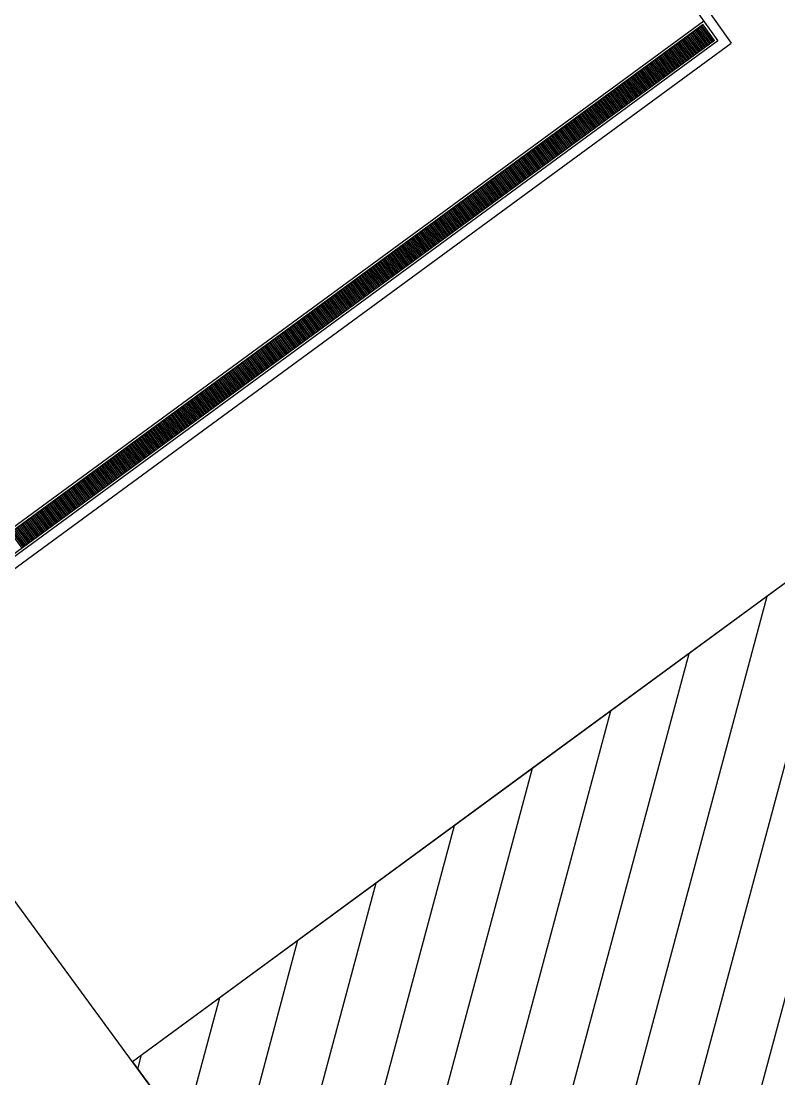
# Model space of a CAD drawing. Header units: metres. Extents: x 1796 to 2240, y -1398 to -687.
# Drawn here: x 2174.87 to 2180.33, y -1043.82 to -1036.2 of the extents above; entities that cross this region are included whole.
import ezdxf

# ---------------------------------------------------------------- set-up
doc = ezdxf.new("R2010")
doc.units = ezdxf.units.M
doc.header["$MEASUREMENT"] = 0
doc.linetypes.add('HIDDEN', pattern=[0.375, 0.25, -0.125])
doc.layers.add('ARQUITETURA', color=253, linetype='CONTINUOUS')
doc.layers.add('IMPLANTAÇÃO 1', color=2, linetype='HIDDEN')

msp = doc.modelspace()

# ---------------------------------------------------------------- hatches: boundary and pattern name
at = {"layer": 'IMPLANTAÇÃO 1', "linetype": 'ByBlock'}
h = msp.add_hatch(dxfattribs=at)
h.set_pattern_fill('ANSI31', color=1, scale=3.5, angle=30)
h.set_pattern_definition([(75, (-94.6319, -7e-12), (-0.42259255, 0.11323333), [])])
h.paths.add_polyline_path([(2187.1489, -1043.1611), (2189.4179, -1041.8742), (2192.2269, -1040.6724), (2194.4272, -1039.995), (2195.2768, -1039.7906), (2193.9091, -1033.6409), (2191.527, -1034.2688), (2189.0915, -1035.1232), (2186.6216, -1036.2288), (2184.979, -1037.1113), (2183.0027, -1038.3484), (2180.4149, -1040.2203), (2178.5195, -1041.6108), (2176.8364, -1042.8456), (2175.6714, -1043.7003), (2177.162, -1045.7322), (2178.1286, -1047.0497), (2179.398, -1048.7799), (2180.7966, -1047.7538), (2183.0356, -1046.1112), (2184.5334, -1045.0123)])

# ---------------------------------------------------------------- linework, layer by layer
at = {"layer": 'ARQUITETURA'}
for p, q in [((2176.0708, -1030.8434, 0), (2179.9876, -1036.3553, 0)), ((2176.1526, -1031.0793, 0), (2179.8906, -1036.3396, 0)), ((2179.7892, -1036.1969, 0), (2172.8499, -1041.288, 0)), ((2179.7852, -1036.2216, 0), (2172.8746, -1041.2916, 0)), ((2179.7655, -1036.2361, 0), (2179.8477, -1036.3493, 0)), ((2179.7744, -1036.2295, 0), (2179.8567, -1036.3427, 0)), ((2179.7834, -1036.2229, 0), (2179.8657, -1036.3362, 0)), ((2179.6669, -1036.3084, 0), (2179.7492, -1036.4216, 0)), ((2179.6759, -1036.3018, 0), (2179.7581, -1036.4151, 0)), ((2179.6848, -1036.2952, 0), (2179.7671, -1036.4085, 0)), ((2179.6938, -1036.2886, 0), (2179.7761, -1036.4019, 0)), ((2179.7027, -1036.2821, 0), (2179.785, -1036.3953, 0)), ((2179.7117, -1036.2755, 0), (2179.794, -1036.3888, 0)), ((2179.7207, -1036.2689, 0), (2179.8029, -1036.3822, 0)), ((2179.7296, -1036.2623, 0), (2179.8119, -1036.3756, 0)), ((2179.7386, -1036.2558, 0), (2179.8209, -1036.369, 0)), ((2179.7475, -1036.2492, 0), (2179.8298, -1036.3625, 0)), ((2179.7565, -1036.2426, 0), (2179.8388, -1036.3559, 0)), ((2179.8663, -1036.3357, 0), (2172.9587, -1041.4035, 0)), ((2179.8906, -1036.3396, 0), (2173.6791, -1040.8967, 0)), ((2173.7205, -1040.9532, 0), (2179.9876, -1036.3553, 0)), ((2179.5594, -1036.3872, 0), (2179.6417, -1036.5005, 0)), ((2179.5683, -1036.3807, 0), (2179.6506, -1036.4939, 0)), ((2179.5773, -1036.3741, 0), (2179.6596, -1036.4874, 0)), ((2179.5863, -1036.3675, 0), (2179.6685, -1036.4808, 0)), ((2179.5952, -1036.3609, 0), (2179.6775, -1036.4742, 0)), ((2179.6042, -1036.3544, 0), (2179.6865, -1036.4676, 0)), ((2179.6131, -1036.3478, 0), (2179.6954, -1036.4611, 0)), ((2179.6221, -1036.3412, 0), (2179.7044, -1036.4545, 0)), ((2179.6311, -1036.3347, 0), (2179.7133, -1036.4479, 0)), ((2179.64, -1036.3281, 0), (2179.7223, -1036.4413, 0)), ((2179.649, -1036.3215, 0), (2179.7313, -1036.4348, 0)), ((2179.6579, -1036.3149, 0), (2179.7402, -1036.4282, 0)), ((2179.4519, -1036.4661, 0), (2179.5342, -1036.5794, 0)), ((2179.4608, -1036.4596, 0), (2179.5431, -1036.5728, 0)), ((2179.4698, -1036.453, 0), (2179.5521, -1036.5662, 0)), ((2179.4787, -1036.4464, 0), (2179.561, -1036.5597, 0)), ((2179.4877, -1036.4398, 0), (2179.57, -1036.5531, 0)), ((2179.4967, -1036.4333, 0), (2179.5789, -1036.5465, 0)), ((2179.5056, -1036.4267, 0), (2179.5879, -1036.5399, 0)), ((2179.5146, -1036.4201, 0), (2179.5969, -1036.5334, 0)), ((2179.5235, -1036.4135, 0), (2179.6058, -1036.5268, 0)), ((2179.5325, -1036.407, 0), (2179.6148, -1036.5202, 0)), ((2179.5415, -1036.4004, 0), (2179.6237, -1036.5137, 0)), ((2179.5504, -1036.3938, 0), (2179.6327, -1036.5071, 0)), ((2179.3533, -1036.5384, 0), (2179.4356, -1036.6517, 0)), ((2179.3623, -1036.5319, 0), (2179.4446, -1036.6451, 0)), ((2179.3712, -1036.5253, 0), (2179.4535, -1036.6385, 0)), ((2179.3802, -1036.5187, 0), (2179.4625, -1036.632, 0)), ((2179.3891, -1036.5121, 0), (2179.4714, -1036.6254, 0)), ((2179.3981, -1036.5056, 0), (2179.4804, -1036.6188, 0)), ((2179.4071, -1036.499, 0), (2179.4894, -1036.6123, 0)), ((2179.416, -1036.4924, 0), (2179.4983, -1036.6057, 0)), ((2179.425, -1036.4858, 0), (2179.5073, -1036.5991, 0)), ((2179.4339, -1036.4793, 0), (2179.5162, -1036.5925, 0)), ((2179.4429, -1036.4727, 0), (2179.5252, -1036.586, 0)), ((2179.2458, -1036.6173, 0), (2179.3281, -1036.7306, 0)), ((2179.2547, -1036.6107, 0), (2179.337, -1036.724, 0)), ((2179.2637, -1036.6042, 0), (2179.346, -1036.7174, 0)), ((2179.2727, -1036.5976, 0), (2179.355, -1036.7109, 0)), ((2179.2816, -1036.591, 0), (2179.3639, -1036.7043, 0)), ((2179.2906, -1036.5844, 0), (2179.3729, -1036.6977, 0)), ((2179.2995, -1036.5779, 0), (2179.3818, -1036.6911, 0)), ((2179.3085, -1036.5713, 0), (2179.3908, -1036.6846, 0)), ((2179.3175, -1036.5647, 0), (2179.3998, -1036.678, 0)), ((2179.3264, -1036.5582, 0), (2179.4087, -1036.6714, 0)), ((2179.3354, -1036.5516, 0), (2179.4177, -1036.6648, 0)), ((2179.3443, -1036.545, 0), (2179.4266, -1036.6583, 0)), ((2179.1472, -1036.6896, 0), (2179.2295, -1036.8029, 0)), ((2179.1562, -1036.683, 0), (2179.2385, -1036.7963, 0)), ((2179.1651, -1036.6765, 0), (2179.2474, -1036.7897, 0)), ((2179.1741, -1036.6699, 0), (2179.2564, -1036.7832, 0)), ((2179.1831, -1036.6633, 0), (2179.2654, -1036.7766, 0)), ((2179.192, -1036.6568, 0), (2179.2743, -1036.77, 0)), ((2179.201, -1036.6502, 0), (2179.2833, -1036.7634, 0)), ((2179.2099, -1036.6436, 0), (2179.2922, -1036.7569, 0)), ((2179.2189, -1036.637, 0), (2179.3012, -1036.7503, 0)), ((2179.2279, -1036.6305, 0), (2179.3102, -1036.7437, 0)), ((2179.2368, -1036.6239, 0), (2179.3191, -1036.7372, 0)), ((2179.0397, -1036.7685, 0), (2179.122, -1036.8818, 0)), ((2179.0487, -1036.7619, 0), (2179.131, -1036.8752, 0)), ((2179.0576, -1036.7554, 0), (2179.1399, -1036.8686, 0)), ((2179.0666, -1036.7488, 0), (2179.1489, -1036.862, 0)), ((2179.0755, -1036.7422, 0), (2179.1578, -1036.8555, 0)), ((2179.0845, -1036.7356, 0), (2179.1668, -1036.8489, 0)), ((2179.0935, -1036.7291, 0), (2179.1758, -1036.8423, 0)), ((2179.1024, -1036.7225, 0), (2179.1847, -1036.8358, 0)), ((2179.1114, -1036.7159, 0), (2179.1937, -1036.8292, 0)), ((2179.1203, -1036.7093, 0), (2179.2026, -1036.8226, 0)), ((2179.1293, -1036.7028, 0), (2179.2116, -1036.816, 0)), ((2179.1383, -1036.6962, 0), (2179.2206, -1036.8095, 0)), ((2178.9322, -1036.8474, 0), (2179.0145, -1036.9607, 0)), ((2178.9411, -1036.8408, 0), (2179.0234, -1036.9541, 0)), ((2178.9501, -1036.8342, 0), (2179.0324, -1036.9475, 0)), ((2178.9591, -1036.8277, 0), (2179.0414, -1036.9409, 0)), ((2178.968, -1036.8211, 0), (2179.0503, -1036.9344, 0)), ((2178.977, -1036.8145, 0), (2179.0593, -1036.9278, 0)), ((2178.9859, -1036.8079, 0), (2179.0682, -1036.9212, 0)), ((2178.9949, -1036.8014, 0), (2179.0772, -1036.9146, 0)), ((2179.0039, -1036.7948, 0), (2179.0862, -1036.9081, 0)), ((2179.0128, -1036.7882, 0), (2179.0951, -1036.9015, 0)), ((2179.0218, -1036.7817, 0), (2179.1041, -1036.8949, 0)), ((2179.0307, -1036.7751, 0), (2179.113, -1036.8883, 0)), ((2178.8336, -1036.9197, 0), (2178.9159, -1037.033, 0)), ((2178.8426, -1036.9131, 0), (2178.9249, -1037.0264, 0)), ((2178.8515, -1036.9065, 0), (2178.9338, -1037.0198, 0)), ((2178.8605, -1036.9, 0), (2178.9428, -1037.0132, 0)), ((2178.8695, -1036.8934, 0), (2178.9518, -1037.0067, 0)), ((2178.8784, -1036.8868, 0), (2178.9607, -1037.0001, 0)), ((2178.8874, -1036.8803, 0), (2178.9697, -1036.9935, 0)), ((2178.8963, -1036.8737, 0), (2178.9786, -1036.9869, 0)), ((2178.9053, -1036.8671, 0), (2178.9876, -1036.9804, 0)), ((2178.9143, -1036.8605, 0), (2178.9966, -1036.9738, 0)), ((2178.9232, -1036.854, 0), (2179.0055, -1036.9672, 0)), ((2178.7261, -1036.9986, 0), (2178.8084, -1037.1118, 0)), ((2178.7351, -1036.992, 0), (2178.8174, -1037.1053, 0)), ((2178.744, -1036.9854, 0), (2178.8263, -1037.0987, 0)), ((2178.753, -1036.9789, 0), (2178.8353, -1037.0921, 0)), ((2178.7619, -1036.9723, 0), (2178.8442, -1037.0855, 0)), ((2178.7709, -1036.9657, 0), (2178.8532, -1037.079, 0)), ((2178.7799, -1036.9591, 0), (2178.8622, -1037.0724, 0)), ((2178.7888, -1036.9526, 0), (2178.8711, -1037.0658, 0)), ((2178.7978, -1036.946, 0), (2178.8801, -1037.0593, 0)), ((2178.8067, -1036.9394, 0), (2178.889, -1037.0527, 0)), ((2178.8157, -1036.9328, 0), (2178.898, -1037.0461, 0)), ((2178.8247, -1036.9263, 0), (2178.907, -1037.0395, 0)), ((2178.6275, -1037.0709, 0), (2178.7098, -1037.1841, 0)), ((2178.6365, -1037.0643, 0), (2178.7188, -1037.1776, 0)), ((2178.6455, -1037.0577, 0), (2178.7278, -1037.171, 0)), ((2178.6544, -1037.0512, 0), (2178.7367, -1037.1644, 0)), ((2178.6634, -1037.0446, 0), (2178.7457, -1037.1579, 0)), ((2178.6723, -1037.038, 0), (2178.7546, -1037.1513, 0)), ((2178.6813, -1037.0314, 0), (2178.7636, -1037.1447, 0)), ((2178.6903, -1037.0249, 0), (2178.7726, -1037.1381, 0)), ((2178.6992, -1037.0183, 0), (2178.7815, -1037.1316, 0)), ((2178.7082, -1037.0117, 0), (2178.7905, -1037.125, 0)), ((2178.7171, -1037.0052, 0), (2178.7994, -1037.1184, 0)), ((2178.52, -1037.1498, 0), (2178.6023, -1037.263, 0)), ((2178.529, -1037.1432, 0), (2178.6113, -1037.2565, 0)), ((2178.538, -1037.1366, 0), (2178.6202, -1037.2499, 0)), ((2178.5469, -1037.13, 0), (2178.6292, -1037.2433, 0)), ((2178.5559, -1037.1235, 0), (2178.6382, -1037.2367, 0)), ((2178.5648, -1037.1169, 0), (2178.6471, -1037.2302, 0)), ((2178.5738, -1037.1103, 0), (2178.6561, -1037.2236, 0)), ((2178.5828, -1037.1038, 0), (2178.665, -1037.217, 0)), ((2178.5917, -1037.0972, 0), (2178.674, -1037.2104, 0)), ((2178.6007, -1037.0906, 0), (2178.683, -1037.2039, 0)), ((2178.6096, -1037.084, 0), (2178.6919, -1037.1973, 0)), ((2178.6186, -1037.0775, 0), (2178.7009, -1037.1907, 0)), ((2178.4125, -1037.2286, 0), (2178.4948, -1037.3419, 0)), ((2178.4215, -1037.2221, 0), (2178.5038, -1037.3353, 0)), ((2178.4304, -1037.2155, 0), (2178.5127, -1037.3288, 0)), ((2178.4394, -1037.2089, 0), (2178.5217, -1037.3222, 0)), ((2178.4484, -1037.2024, 0), (2178.5306, -1037.3156, 0)), ((2178.4573, -1037.1958, 0), (2178.5396, -1037.309, 0)), ((2178.4663, -1037.1892, 0), (2178.5486, -1037.3025, 0)), ((2178.4752, -1037.1826, 0), (2178.5575, -1037.2959, 0)), ((2178.4842, -1037.1761, 0), (2178.5665, -1037.2893, 0)), ((2178.4932, -1037.1695, 0), (2178.5754, -1037.2828, 0)), ((2178.5021, -1037.1629, 0), (2178.5844, -1037.2762, 0)), ((2178.5111, -1037.1563, 0), (2178.5934, -1037.2696, 0)), ((2178.314, -1037.301, 0), (2178.3962, -1037.4142, 0)), ((2178.3229, -1037.2944, 0), (2178.4052, -1037.4076, 0)), ((2178.3319, -1037.2878, 0), (2178.4142, -1037.4011, 0)), ((2178.3408, -1037.2812, 0), (2178.4231, -1037.3945, 0)), ((2178.3498, -1037.2747, 0), (2178.4321, -1037.3879, 0)), ((2178.3588, -1037.2681, 0), (2178.441, -1037.3814, 0)), ((2178.3677, -1037.2615, 0), (2178.45, -1037.3748, 0)), ((2178.3767, -1037.2549, 0), (2178.459, -1037.3682, 0)), ((2178.3856, -1037.2484, 0), (2178.4679, -1037.3616, 0)), ((2178.3946, -1037.2418, 0), (2178.4769, -1037.3551, 0)), ((2178.4036, -1037.2352, 0), (2178.4858, -1037.3485, 0)), ((2178.2064, -1037.3798, 0), (2178.2887, -1037.4931, 0)), ((2178.2154, -1037.3733, 0), (2178.2977, -1037.4865, 0)), ((2178.2244, -1037.3667, 0), (2178.3066, -1037.48, 0)), ((2178.2333, -1037.3601, 0), (2178.3156, -1037.4734, 0)), ((2178.2423, -1037.3535, 0), (2178.3246, -1037.4668, 0)), ((2178.2512, -1037.347, 0), (2178.3335, -1037.4602, 0)), ((2178.2602, -1037.3404, 0), (2178.3425, -1037.4537, 0)), ((2178.2692, -1037.3338, 0), (2178.3514, -1037.4471, 0)), ((2178.2781, -1037.3273, 0), (2178.3604, -1037.4405, 0)), ((2178.2871, -1037.3207, 0), (2178.3694, -1037.4339, 0)), ((2178.296, -1037.3141, 0), (2178.3783, -1037.4274, 0)), ((2178.305, -1037.3075, 0), (2178.3873, -1037.4208, 0)), ((2178.1079, -1037.4521, 0), (2178.1902, -1037.5654, 0)), ((2178.1168, -1037.4456, 0), (2178.1991, -1037.5588, 0)), ((2178.1258, -1037.439, 0), (2178.2081, -1037.5523, 0)), ((2178.1348, -1037.4324, 0), (2178.217, -1037.5457, 0)), ((2178.1437, -1037.4259, 0), (2178.226, -1037.5391, 0)), ((2178.1527, -1037.4193, 0), (2178.235, -1037.5325, 0)), ((2178.1616, -1037.4127, 0), (2178.2439, -1037.526, 0)), ((2178.1706, -1037.4061, 0), (2178.2529, -1037.5194, 0)), ((2178.1796, -1037.3996, 0), (2178.2618, -1037.5128, 0)), ((2178.1885, -1037.393, 0), (2178.2708, -1037.5062, 0)), ((2178.1975, -1037.3864, 0), (2178.2798, -1037.4997, 0)), ((2178.0004, -1037.531, 0), (2178.0826, -1037.6443, 0)), ((2178.0093, -1037.5245, 0), (2178.0916, -1037.6377, 0)), ((2178.0183, -1037.5179, 0), (2178.1006, -1037.6311, 0)), ((2178.0272, -1037.5113, 0), (2178.1095, -1037.6246, 0)), ((2178.0362, -1037.5047, 0), (2178.1185, -1037.618, 0)), ((2178.0452, -1037.4982, 0), (2178.1274, -1037.6114, 0)), ((2178.0541, -1037.4916, 0), (2178.1364, -1037.6049, 0)), ((2178.0631, -1037.485, 0), (2178.1454, -1037.5983, 0)), ((2178.072, -1037.4784, 0), (2178.1543, -1037.5917, 0)), ((2178.081, -1037.4719, 0), (2178.1633, -1037.5851, 0)), ((2178.09, -1037.4653, 0), (2178.1722, -1037.5786, 0)), ((2178.0989, -1037.4587, 0), (2178.1812, -1037.572, 0)), ((2177.8928, -1037.6099, 0), (2177.9751, -1037.7232, 0)), ((2177.9018, -1037.6033, 0), (2177.9841, -1037.7166, 0)), ((2177.9108, -1037.5968, 0), (2177.993, -1037.71, 0)), ((2177.9197, -1037.5902, 0), (2178.002, -1037.7035, 0)), ((2177.9287, -1037.5836, 0), (2178.011, -1037.6969, 0)), ((2177.9376, -1037.577, 0), (2178.0199, -1037.6903, 0)), ((2177.9466, -1037.5705, 0), (2178.0289, -1037.6837, 0)), ((2177.9556, -1037.5639, 0), (2178.0378, -1037.6772, 0)), ((2177.9645, -1037.5573, 0), (2178.0468, -1037.6706, 0)), ((2177.9735, -1037.5507, 0), (2178.0558, -1037.664, 0)), ((2177.9824, -1037.5442, 0), (2178.0647, -1037.6574, 0)), ((2177.9914, -1037.5376, 0), (2178.0737, -1037.6509, 0)), ((2177.1617, -1045.7322, 0), (2171.2508, -1037.6754, 0)), ((2177.7943, -1037.6822, 0), (2177.8766, -1037.7955, 0)), ((2177.8032, -1037.6756, 0), (2177.8855, -1037.7889, 0)), ((2177.8122, -1037.6691, 0), (2177.8945, -1037.7823, 0)), ((2177.8212, -1037.6625, 0), (2177.9035, -1037.7758, 0)), ((2177.8301, -1037.6559, 0), (2177.9124, -1037.7692, 0)), ((2177.8391, -1037.6494, 0), (2177.9214, -1037.7626, 0)), ((2177.848, -1037.6428, 0), (2177.9303, -1037.756, 0)), ((2177.857, -1037.6362, 0), (2177.9393, -1037.7495, 0)), ((2177.866, -1037.6296, 0), (2177.9482, -1037.7429, 0)), ((2177.8749, -1037.6231, 0), (2177.9572, -1037.7363, 0)), ((2177.8839, -1037.6165, 0), (2177.9662, -1037.7297, 0)), ((2177.6868, -1037.7611, 0), (2177.7691, -1037.8744, 0)), ((2177.6957, -1037.7545, 0), (2177.778, -1037.8678, 0)), ((2177.7047, -1037.748, 0), (2177.787, -1037.8612, 0)), ((2177.7136, -1037.7414, 0), (2177.7959, -1037.8546, 0)), ((2177.7226, -1037.7348, 0), (2177.8049, -1037.8481, 0)), ((2177.7316, -1037.7282, 0), (2177.8139, -1037.8415, 0)), ((2177.7405, -1037.7217, 0), (2177.8228, -1037.8349, 0)), ((2177.7495, -1037.7151, 0), (2177.8318, -1037.8284, 0)), ((2177.7584, -1037.7085, 0), (2177.8407, -1037.8218, 0)), ((2177.7674, -1037.7019, 0), (2177.8497, -1037.8152, 0)), ((2177.7764, -1037.6954, 0), (2177.8587, -1037.8086, 0)), ((2177.7853, -1037.6888, 0), (2177.8676, -1037.8021, 0)), ((2177.5882, -1037.8334, 0), (2177.6705, -1037.9467, 0)), ((2177.5972, -1037.8268, 0), (2177.6795, -1037.9401, 0)), ((2177.6061, -1037.8203, 0), (2177.6884, -1037.9335, 0)), ((2177.6151, -1037.8137, 0), (2177.6974, -1037.927, 0)), ((2177.624, -1037.8071, 0), (2177.7063, -1037.9204, 0)), ((2177.633, -1037.8005, 0), (2177.7153, -1037.9138, 0)), ((2177.642, -1037.794, 0), (2177.7243, -1037.9072, 0)), ((2177.6509, -1037.7874, 0), (2177.7332, -1037.9007, 0)), ((2177.6599, -1037.7808, 0), (2177.7422, -1037.8941, 0)), ((2177.6688, -1037.7742, 0), (2177.7511, -1037.8875, 0)), ((2177.6778, -1037.7677, 0), (2177.7601, -1037.8809, 0)), ((2177.4807, -1037.9123, 0), (2177.563, -1038.0256, 0)), ((2177.4896, -1037.9057, 0), (2177.5719, -1038.019, 0)), ((2177.4986, -1037.8991, 0), (2177.5809, -1038.0124, 0)), ((2177.5076, -1037.8926, 0), (2177.5899, -1038.0058, 0)), ((2177.5165, -1037.886, 0), (2177.5988, -1037.9993, 0)), ((2177.5255, -1037.8794, 0), (2177.6078, -1037.9927, 0)), ((2177.5344, -1037.8729, 0), (2177.6167, -1037.9861, 0)), ((2177.5434, -1037.8663, 0), (2177.6257, -1037.9795, 0)), ((2177.5524, -1037.8597, 0), (2177.6347, -1037.973, 0)), ((2177.5613, -1037.8531, 0), (2177.6436, -1037.9664, 0)), ((2177.5703, -1037.8466, 0), (2177.6526, -1037.9598, 0)), ((2177.5792, -1037.84, 0), (2177.6615, -1037.9532, 0)), ((2177.3732, -1037.9912, 0), (2177.4555, -1038.1044, 0)), ((2177.3821, -1037.9846, 0), (2177.4644, -1038.0979, 0)), ((2177.3911, -1037.978, 0), (2177.4734, -1038.0913, 0)), ((2177.4, -1037.9715, 0), (2177.4823, -1038.0847, 0)), ((2177.409, -1037.9649, 0), (2177.4913, -1038.0781, 0)), ((2177.418, -1037.9583, 0), (2177.5003, -1038.0716, 0)), ((2177.4269, -1037.9517, 0), (2177.5092, -1038.065, 0)), ((2177.4359, -1037.9452, 0), (2177.5182, -1038.0584, 0)), ((2177.4448, -1037.9386, 0), (2177.5271, -1038.0518, 0)), ((2177.4538, -1037.932, 0), (2177.5361, -1038.0453, 0)), ((2177.4628, -1037.9254, 0), (2177.5451, -1038.0387, 0)), ((2177.4717, -1037.9189, 0), (2177.554, -1038.0321, 0)), ((2177.2746, -1038.0635, 0), (2177.3569, -1038.1767, 0)), ((2177.2836, -1038.0569, 0), (2177.3659, -1038.1702, 0)), ((2177.2925, -1038.0503, 0), (2177.3748, -1038.1636, 0)), ((2177.3015, -1038.0438, 0), (2177.3838, -1038.157, 0)), ((2177.3104, -1038.0372, 0), (2177.3927, -1038.1505, 0)), ((2177.3194, -1038.0306, 0), (2177.4017, -1038.1439, 0)), ((2177.3284, -1038.024, 0), (2177.4107, -1038.1373, 0)), ((2177.3373, -1038.0175, 0), (2177.4196, -1038.1307, 0)), ((2177.3463, -1038.0109, 0), (2177.4286, -1038.1242, 0)), ((2177.3552, -1038.0043, 0), (2177.4375, -1038.1176, 0)), ((2177.3642, -1037.9977, 0), (2177.4465, -1038.111, 0)), ((2177.1671, -1038.1424, 0), (2177.2494, -1038.2556, 0)), ((2177.176, -1038.1358, 0), (2177.2583, -1038.2491, 0)), ((2177.185, -1038.1292, 0), (2177.2673, -1038.2425, 0)), ((2177.194, -1038.1226, 0), (2177.2763, -1038.2359, 0)), ((2177.2029, -1038.1161, 0), (2177.2852, -1038.2293, 0)), ((2177.2119, -1038.1095, 0), (2177.2942, -1038.2228, 0)), ((2177.2208, -1038.1029, 0), (2177.3031, -1038.2162, 0)), ((2177.2298, -1038.0963, 0), (2177.3121, -1038.2096, 0)), ((2177.2388, -1038.0898, 0), (2177.3211, -1038.203, 0)), ((2177.2477, -1038.0832, 0), (2177.33, -1038.1965, 0)), ((2177.2567, -1038.0766, 0), (2177.339, -1038.1899, 0)), ((2177.2656, -1038.0701, 0), (2177.3479, -1038.1833, 0)), ((2177.0685, -1038.2147, 0), (2177.1508, -1038.3279, 0)), ((2177.0775, -1038.2081, 0), (2177.1598, -1038.3214, 0)), ((2177.0864, -1038.2015, 0), (2177.1687, -1038.3148, 0)), ((2177.0954, -1038.195, 0), (2177.1777, -1038.3082, 0)), ((2177.1044, -1038.1884, 0), (2177.1867, -1038.3016, 0)), ((2177.1133, -1038.1818, 0), (2177.1956, -1038.2951, 0)), ((2177.1223, -1038.1752, 0), (2177.2046, -1038.2885, 0)), ((2177.1312, -1038.1687, 0), (2177.2135, -1038.2819, 0)), ((2177.1402, -1038.1621, 0), (2177.2225, -1038.2753, 0)), ((2177.1492, -1038.1555, 0), (2177.2315, -1038.2688, 0)), ((2177.1581, -1038.1489, 0), (2177.2404, -1038.2622, 0)), ((2176.961, -1038.2936, 0), (2177.0433, -1038.4068, 0)), ((2176.97, -1038.287, 0), (2177.0523, -1038.4002, 0)), ((2176.9789, -1038.2804, 0), (2177.0612, -1038.3937, 0)), ((2176.9879, -1038.2738, 0), (2177.0702, -1038.3871, 0)), ((2176.9968, -1038.2673, 0), (2177.0791, -1038.3805, 0)), ((2177.0058, -1038.2607, 0), (2177.0881, -1038.3739, 0)), ((2177.0148, -1038.2541, 0), (2177.0971, -1038.3674, 0)), ((2177.0237, -1038.2475, 0), (2177.106, -1038.3608, 0)), ((2177.0327, -1038.241, 0), (2177.115, -1038.3542, 0)), ((2177.0416, -1038.2344, 0), (2177.1239, -1038.3477, 0)), ((2177.0506, -1038.2278, 0), (2177.1329, -1038.3411, 0)), ((2177.0596, -1038.2212, 0), (2177.1419, -1038.3345, 0)), ((2176.8535, -1038.3724, 0), (2176.9358, -1038.4857, 0)), ((2176.8625, -1038.3659, 0), (2176.9447, -1038.4791, 0)), ((2176.8714, -1038.3593, 0), (2176.9537, -1038.4726, 0)), ((2176.8804, -1038.3527, 0), (2176.9627, -1038.466, 0)), ((2176.8893, -1038.3461, 0), (2176.9716, -1038.4594, 0)), ((2176.8983, -1038.3396, 0), (2176.9806, -1038.4528, 0)), ((2176.9073, -1038.333, 0), (2176.9895, -1038.4463, 0)), ((2176.9162, -1038.3264, 0), (2176.9985, -1038.4397, 0)), ((2176.9252, -1038.3198, 0), (2177.0075, -1038.4331, 0)), ((2176.9341, -1038.3133, 0), (2177.0164, -1038.4265, 0)), ((2176.9431, -1038.3067, 0), (2177.0254, -1038.42, 0)), ((2176.9521, -1038.3001, 0), (2177.0343, -1038.4134, 0)), ((2176.7549, -1038.4447, 0), (2176.8372, -1038.558, 0)), ((2176.7639, -1038.4382, 0), (2176.8462, -1038.5514, 0)), ((2176.7729, -1038.4316, 0), (2176.8551, -1038.5449, 0)), ((2176.7818, -1038.425, 0), (2176.8641, -1038.5383, 0)), ((2176.7908, -1038.4184, 0), (2176.8731, -1038.5317, 0)), ((2176.7997, -1038.4119, 0), (2176.882, -1038.5251, 0)), ((2176.8087, -1038.4053, 0), (2176.891, -1038.5186, 0)), ((2176.8177, -1038.3987, 0), (2176.8999, -1038.512, 0)), ((2176.8266, -1038.3922, 0), (2176.9089, -1038.5054, 0)), ((2176.8356, -1038.3856, 0), (2176.9179, -1038.4988, 0)), ((2176.8445, -1038.379, 0), (2176.9268, -1038.4923, 0)), ((2176.6474, -1038.5236, 0), (2176.7297, -1038.6369, 0)), ((2176.6564, -1038.5171, 0), (2176.7387, -1038.6303, 0)), ((2176.6653, -1038.5105, 0), (2176.7476, -1038.6237, 0)), ((2176.6743, -1038.5039, 0), (2176.7566, -1038.6172, 0)), ((2176.6833, -1038.4973, 0), (2176.7655, -1038.6106, 0)), ((2176.6922, -1038.4908, 0), (2176.7745, -1038.604, 0)), ((2176.7012, -1038.4842, 0), (2176.7835, -1038.5974, 0)), ((2176.7101, -1038.4776, 0), (2176.7924, -1038.5909, 0)), ((2176.7191, -1038.471, 0), (2176.8014, -1038.5843, 0)), ((2176.7281, -1038.4645, 0), (2176.8103, -1038.5777, 0)), ((2176.737, -1038.4579, 0), (2176.8193, -1038.5712, 0)), ((2176.746, -1038.4513, 0), (2176.8283, -1038.5646, 0)), ((2176.5489, -1038.5959, 0), (2176.6311, -1038.7092, 0)), ((2176.5578, -1038.5894, 0), (2176.6401, -1038.7026, 0)), ((2176.5668, -1038.5828, 0), (2176.6491, -1038.6961, 0)), ((2176.5757, -1038.5762, 0), (2176.658, -1038.6895, 0)), ((2176.5847, -1038.5696, 0), (2176.667, -1038.6829, 0)), ((2176.5937, -1038.5631, 0), (2176.6759, -1038.6763, 0)), ((2176.6026, -1038.5565, 0), (2176.6849, -1038.6698, 0)), ((2176.6116, -1038.5499, 0), (2176.6939, -1038.6632, 0)), ((2176.6205, -1038.5433, 0), (2176.7028, -1038.6566, 0)), ((2176.6295, -1038.5368, 0), (2176.7118, -1038.65, 0)), ((2176.6385, -1038.5302, 0), (2176.7207, -1038.6435, 0)), ((2176.4413, -1038.6748, 0), (2176.5236, -1038.7881, 0)), ((2176.4503, -1038.6682, 0), (2176.5326, -1038.7815, 0)), ((2176.4593, -1038.6617, 0), (2176.5415, -1038.7749, 0)), ((2176.4682, -1038.6551, 0), (2176.5505, -1038.7684, 0)), ((2176.4772, -1038.6485, 0), (2176.5595, -1038.7618, 0)), ((2176.4861, -1038.6419, 0), (2176.5684, -1038.7552, 0)), ((2176.4951, -1038.6354, 0), (2176.5774, -1038.7486, 0)), ((2176.5041, -1038.6288, 0), (2176.5863, -1038.7421, 0)), ((2176.513, -1038.6222, 0), (2176.5953, -1038.7355, 0)), ((2176.522, -1038.6157, 0), (2176.6043, -1038.7289, 0)), ((2176.5309, -1038.6091, 0), (2176.6132, -1038.7223, 0)), ((2176.5399, -1038.6025, 0), (2176.6222, -1038.7158, 0)), ((2176.3338, -1038.7537, 0), (2176.4161, -1038.867, 0)), ((2176.3428, -1038.7471, 0), (2176.4251, -1038.8604, 0)), ((2176.3517, -1038.7406, 0), (2176.434, -1038.8538, 0)), ((2176.3607, -1038.734, 0), (2176.443, -1038.8472, 0)), ((2176.3697, -1038.7274, 0), (2176.4519, -1038.8407, 0)), ((2176.3786, -1038.7208, 0), (2176.4609, -1038.8341, 0)), ((2176.3876, -1038.7143, 0), (2176.4699, -1038.8275, 0)), ((2176.3965, -1038.7077, 0), (2176.4788, -1038.8209, 0)), ((2176.4055, -1038.7011, 0), (2176.4878, -1038.8144, 0)), ((2176.4145, -1038.6945, 0), (2176.4967, -1038.8078, 0)), ((2176.4234, -1038.688, 0), (2176.5057, -1038.8012, 0)), ((2176.4324, -1038.6814, 0), (2176.5147, -1038.7947, 0)), ((2176.2353, -1038.826, 0), (2176.3176, -1038.9393, 0)), ((2176.2442, -1038.8194, 0), (2176.3265, -1038.9327, 0)), ((2176.2532, -1038.8129, 0), (2176.3355, -1038.9261, 0)), ((2176.2621, -1038.8063, 0), (2176.3444, -1038.9195, 0)), ((2176.2711, -1038.7997, 0), (2176.3534, -1038.913, 0)), ((2176.2801, -1038.7931, 0), (2176.3623, -1038.9064, 0)), ((2176.289, -1038.7866, 0), (2176.3713, -1038.8998, 0)), ((2176.298, -1038.78, 0), (2176.3803, -1038.8933, 0)), ((2176.3069, -1038.7734, 0), (2176.3892, -1038.8867, 0)), ((2176.3159, -1038.7668, 0), (2176.3982, -1038.8801, 0)), ((2176.3249, -1038.7603, 0), (2176.4071, -1038.8735, 0)), ((2176.1277, -1038.9049, 0), (2176.21, -1039.0182, 0)), ((2176.1367, -1038.8983, 0), (2176.219, -1039.0116, 0)), ((2176.1457, -1038.8917, 0), (2176.228, -1039.005, 0)), ((2176.1546, -1038.8852, 0), (2176.2369, -1038.9984, 0)), ((2176.1636, -1038.8786, 0), (2176.2459, -1038.9919, 0)), ((2176.1725, -1038.872, 0), (2176.2548, -1038.9853, 0)), ((2176.1815, -1038.8654, 0), (2176.2638, -1038.9787, 0)), ((2176.1905, -1038.8589, 0), (2176.2728, -1038.9721, 0)), ((2176.1994, -1038.8523, 0), (2176.2817, -1038.9656, 0)), ((2176.2084, -1038.8457, 0), (2176.2907, -1038.959, 0)), ((2176.2173, -1038.8392, 0), (2176.2996, -1038.9524, 0)), ((2176.2263, -1038.8326, 0), (2176.3086, -1038.9458, 0)), ((2176.0292, -1038.9772, 0), (2176.1115, -1039.0905, 0)), ((2176.0381, -1038.9706, 0), (2176.1204, -1039.0839, 0)), ((2176.0471, -1038.964, 0), (2176.1294, -1039.0773, 0)), ((2176.0561, -1038.9575, 0), (2176.1384, -1039.0707, 0)), ((2176.065, -1038.9509, 0), (2176.1473, -1039.0642, 0)), ((2176.074, -1038.9443, 0), (2176.1563, -1039.0576, 0)), ((2176.0829, -1038.9378, 0), (2176.1652, -1039.051, 0)), ((2176.0919, -1038.9312, 0), (2176.1742, -1039.0444, 0)), ((2176.1009, -1038.9246, 0), (2176.1832, -1039.0379, 0)), ((2176.1098, -1038.918, 0), (2176.1921, -1039.0313, 0)), ((2176.1188, -1038.9115, 0), (2176.2011, -1039.0247, 0)), ((2182.0276, -1039.0369, 0), (2175.671, -1043.7003, 0)), ((2175.9217, -1039.0561, 0), (2176.004, -1039.1693, 0)), ((2175.9306, -1039.0495, 0), (2176.0129, -1039.1628, 0)), ((2175.9396, -1039.0429, 0), (2176.0219, -1039.1562, 0)), ((2175.9485, -1039.0364, 0), (2176.0308, -1039.1496, 0)), ((2175.9575, -1039.0298, 0), (2176.0398, -1039.143, 0)), ((2175.9665, -1039.0232, 0), (2176.0488, -1039.1365, 0)), ((2175.9754, -1039.0166, 0), (2176.0577, -1039.1299, 0)), ((2175.9844, -1039.0101, 0), (2176.0667, -1039.1233, 0)), ((2175.9933, -1039.0035, 0), (2176.0756, -1039.1168, 0)), ((2176.0023, -1038.9969, 0), (2176.0846, -1039.1102, 0)), ((2176.0113, -1038.9903, 0), (2176.0936, -1039.1036, 0)), ((2176.0202, -1038.9838, 0), (2176.1025, -1039.097, 0)), ((2175.8141, -1039.135, 0), (2175.8964, -1039.2482, 0)), ((2175.8231, -1039.1284, 0), (2175.9054, -1039.2417, 0)), ((2175.8321, -1039.1218, 0), (2175.9144, -1039.2351, 0)), ((2175.841, -1039.1152, 0), (2175.9233, -1039.2285, 0)), ((2175.85, -1039.1087, 0), (2175.9323, -1039.2219, 0)), ((2175.8589, -1039.1021, 0), (2175.9412, -1039.2154, 0)), ((2175.8679, -1039.0955, 0), (2175.9502, -1039.2088, 0)), ((2175.8769, -1039.0889, 0), (2175.9592, -1039.2022, 0)), ((2175.8858, -1039.0824, 0), (2175.9681, -1039.1956, 0)), ((2175.8948, -1039.0758, 0), (2175.9771, -1039.1891, 0)), ((2175.9037, -1039.0692, 0), (2175.986, -1039.1825, 0)), ((2175.9127, -1039.0627, 0), (2175.995, -1039.1759, 0)), ((2175.7156, -1039.2073, 0), (2175.7979, -1039.3205, 0)), ((2175.7245, -1039.2007, 0), (2175.8068, -1039.314, 0)), ((2175.7335, -1039.1941, 0), (2175.8158, -1039.3074, 0)), ((2175.7425, -1039.1875, 0), (2175.8248, -1039.3008, 0)), ((2175.7514, -1039.181, 0), (2175.8337, -1039.2942, 0)), ((2175.7604, -1039.1744, 0), (2175.8427, -1039.2877, 0)), ((2175.7693, -1039.1678, 0), (2175.8516, -1039.2811, 0)), ((2175.7783, -1039.1613, 0), (2175.8606, -1039.2745, 0)), ((2175.7873, -1039.1547, 0), (2175.8696, -1039.2679, 0)), ((2175.7962, -1039.1481, 0), (2175.8785, -1039.2614, 0)), ((2175.8052, -1039.1415, 0), (2175.8875, -1039.2548, 0)), ((2175.6081, -1039.2862, 0), (2175.6904, -1039.3994, 0)), ((2175.617, -1039.2796, 0), (2175.6993, -1039.3928, 0)), ((2175.626, -1039.273, 0), (2175.7083, -1039.3863, 0)), ((2175.6349, -1039.2664, 0), (2175.7172, -1039.3797, 0)), ((2175.6439, -1039.2599, 0), (2175.7262, -1039.3731, 0)), ((2175.6529, -1039.2533, 0), (2175.7352, -1039.3665, 0)), ((2175.6618, -1039.2467, 0), (2175.7441, -1039.36, 0)), ((2175.6708, -1039.2401, 0), (2175.7531, -1039.3534, 0)), ((2175.6797, -1039.2336, 0), (2175.762, -1039.3468, 0)), ((2175.6887, -1039.227, 0), (2175.771, -1039.3403, 0)), ((2175.6977, -1039.2204, 0), (2175.78, -1039.3337, 0)), ((2175.7066, -1039.2138, 0), (2175.7889, -1039.3271, 0)), ((2175.5095, -1039.3585, 0), (2175.5918, -1039.4717, 0)), ((2175.5185, -1039.3519, 0), (2175.6008, -1039.4651, 0)), ((2175.5274, -1039.3453, 0), (2175.6097, -1039.4586, 0)), ((2175.5364, -1039.3387, 0), (2175.6187, -1039.452, 0)), ((2175.5453, -1039.3322, 0), (2175.6276, -1039.4454, 0)), ((2175.5543, -1039.3256, 0), (2175.6366, -1039.4389, 0)), ((2175.5633, -1039.319, 0), (2175.6456, -1039.4323, 0)), ((2175.5722, -1039.3124, 0), (2175.6545, -1039.4257, 0)), ((2175.5812, -1039.3059, 0), (2175.6635, -1039.4191, 0)), ((2175.5901, -1039.2993, 0), (2175.6724, -1039.4126, 0)), ((2175.5991, -1039.2927, 0), (2175.6814, -1039.406, 0)), ((2175.402, -1039.4373, 0), (2175.4843, -1039.5506, 0)), ((2175.4109, -1039.4308, 0), (2175.4932, -1039.544, 0)), ((2175.4199, -1039.4242, 0), (2175.5022, -1039.5375, 0)), ((2175.4289, -1039.4176, 0), (2175.5112, -1039.5309, 0)), ((2175.4378, -1039.411, 0), (2175.5201, -1039.5243, 0)), ((2175.4468, -1039.4045, 0), (2175.5291, -1039.5177, 0)), ((2175.4557, -1039.3979, 0), (2175.538, -1039.5112, 0)), ((2175.4647, -1039.3913, 0), (2175.547, -1039.5046, 0)), ((2175.4737, -1039.3848, 0), (2175.556, -1039.498, 0)), ((2175.4826, -1039.3782, 0), (2175.5649, -1039.4914, 0)), ((2175.4916, -1039.3716, 0), (2175.5739, -1039.4849, 0)), ((2175.5005, -1039.365, 0), (2175.5828, -1039.4783, 0)), ((2175.2945, -1039.5162, 0), (2175.3768, -1039.6295, 0)), ((2175.3034, -1039.5096, 0), (2175.3857, -1039.6229, 0)), ((2175.3124, -1039.5031, 0), (2175.3947, -1039.6163, 0)), ((2175.3214, -1039.4965, 0), (2175.4036, -1039.6098, 0)), ((2175.3303, -1039.4899, 0), (2175.4126, -1039.6032, 0)), ((2175.3393, -1039.4834, 0), (2175.4216, -1039.5966, 0)), ((2175.3482, -1039.4768, 0), (2175.4305, -1039.59, 0)), ((2175.3572, -1039.4702, 0), (2175.4395, -1039.5835, 0)), ((2175.3662, -1039.4636, 0), (2175.4484, -1039.5769, 0)), ((2175.3751, -1039.4571, 0), (2175.4574, -1039.5703, 0)), ((2175.3841, -1039.4505, 0), (2175.4664, -1039.5638, 0)), ((2175.393, -1039.4439, 0), (2175.4753, -1039.5572, 0)), ((2175.1959, -1039.5885, 0), (2175.2782, -1039.7018, 0)), ((2175.2049, -1039.582, 0), (2175.2872, -1039.6952, 0)), ((2175.2138, -1039.5754, 0), (2175.2961, -1039.6886, 0)), ((2175.2228, -1039.5688, 0), (2175.3051, -1039.6821, 0)), ((2175.2318, -1039.5622, 0), (2175.314, -1039.6755, 0)), ((2175.2407, -1039.5557, 0), (2175.323, -1039.6689, 0)), ((2175.2497, -1039.5491, 0), (2175.332, -1039.6624, 0)), ((2175.2586, -1039.5425, 0), (2175.3409, -1039.6558, 0)), ((2175.2676, -1039.5359, 0), (2175.3499, -1039.6492, 0)), ((2175.2766, -1039.5294, 0), (2175.3588, -1039.6426, 0)), ((2175.2855, -1039.5228, 0), (2175.3678, -1039.6361, 0)), ((2175.0884, -1039.6674, 0), (2175.1707, -1039.7807, 0)), ((2175.0974, -1039.6608, 0), (2175.1796, -1039.7741, 0)), ((2175.1063, -1039.6543, 0), (2175.1886, -1039.7675, 0)), ((2175.1153, -1039.6477, 0), (2175.1976, -1039.761, 0)), ((2175.1242, -1039.6411, 0), (2175.2065, -1039.7544, 0)), ((2175.1332, -1039.6345, 0), (2175.2155, -1039.7478, 0)), ((2175.1422, -1039.628, 0), (2175.2244, -1039.7412, 0)), ((2175.1511, -1039.6214, 0), (2175.2334, -1039.7347, 0)), ((2175.1601, -1039.6148, 0), (2175.2424, -1039.7281, 0)), ((2175.169, -1039.6083, 0), (2175.2513, -1039.7215, 0)), ((2175.178, -1039.6017, 0), (2175.2603, -1039.7149, 0)), ((2175.187, -1039.5951, 0), (2175.2692, -1039.7084, 0)), ((2174.9898, -1039.7397, 0), (2175.0721, -1039.853, 0)), ((2174.9988, -1039.7331, 0), (2175.0811, -1039.8464, 0)), ((2175.0078, -1039.7266, 0), (2175.09, -1039.8398, 0)), ((2175.0167, -1039.72, 0), (2175.099, -1039.8333, 0)), ((2175.0257, -1039.7134, 0), (2175.108, -1039.8267, 0)), ((2175.0346, -1039.7069, 0), (2175.1169, -1039.8201, 0)), ((2175.0436, -1039.7003, 0), (2175.1259, -1039.8135, 0)), ((2175.0526, -1039.6937, 0), (2175.1348, -1039.807, 0)), ((2175.0615, -1039.6871, 0), (2175.1438, -1039.8004, 0)), ((2175.0705, -1039.6806, 0), (2175.1528, -1039.7938, 0)), ((2175.0794, -1039.674, 0), (2175.1617, -1039.7872, 0)), ((2174.8823, -1039.8186, 0), (2174.9646, -1039.9319, 0)), ((2174.8913, -1039.812, 0), (2174.9736, -1039.9253, 0)), ((2174.9002, -1039.8055, 0), (2174.9825, -1039.9187, 0)), ((2174.9092, -1039.7989, 0), (2174.9915, -1039.9121, 0)), ((2174.9182, -1039.7923, 0), (2175.0004, -1039.9056, 0)), ((2174.9271, -1039.7857, 0), (2175.0094, -1039.899, 0)), ((2174.9361, -1039.7792, 0), (2175.0184, -1039.8924, 0)), ((2174.945, -1039.7726, 0), (2175.0273, -1039.8859, 0)), ((2174.954, -1039.766, 0), (2175.0363, -1039.8793, 0)), ((2174.963, -1039.7594, 0), (2175.0452, -1039.8727, 0)), ((2174.9719, -1039.7529, 0), (2175.0542, -1039.8661, 0)), ((2174.9809, -1039.7463, 0), (2175.0632, -1039.8596, 0)), ((2174.7927, -1039.8843, 0), (2174.875, -1039.9976, 0)), ((2174.8017, -1039.8778, 0), (2174.884, -1039.991, 0)), ((2174.8106, -1039.8712, 0), (2174.8929, -1039.9845, 0)), ((2174.8196, -1039.8646, 0), (2174.9019, -1039.9779, 0)), ((2174.8286, -1039.858, 0), (2174.9108, -1039.9713, 0)), ((2174.8375, -1039.8515, 0), (2174.9198, -1039.9647, 0)), ((2174.8465, -1039.8449, 0), (2174.9288, -1039.9582, 0)), ((2174.8554, -1039.8383, 0), (2174.9377, -1039.9516, 0)), ((2174.8644, -1039.8317, 0), (2174.9467, -1039.945, 0)), ((2174.8734, -1039.8252, 0), (2174.9556, -1039.9384, 0))]:
    msp.add_line(p, q, dxfattribs=at)
at = {"layer": 'IMPLANTAÇÃO 1', "color": 1, "linetype": 'ByBlock', "elevation": 0}
msp.add_lwpolyline([(2195.2768, -1039.7906), (2193.9091, -1033.6409), (2191.527, -1034.2688), (2189.0915, -1035.1232), (2186.6216, -1036.2288), (2184.979, -1037.1113), (2183.0027, -1038.3484), (2180.4149, -1040.2203), (2178.5195, -1041.6108), (2176.8364, -1042.8456), (2175.6714, -1043.7003), (2177.162, -1045.7322), (2178.1286, -1047.0497), (2179.398, -1048.7799), (2180.7966, -1047.7538), (2183.0356, -1046.1112), (2184.5334, -1045.0123), (2187.1489, -1043.1611), (2189.4179, -1041.8742), (2192.2269, -1040.6724), (2194.4272, -1039.995), (2195.2768, -1039.7906)], dxfattribs=at)

doc.saveas('drawing.dxf')
